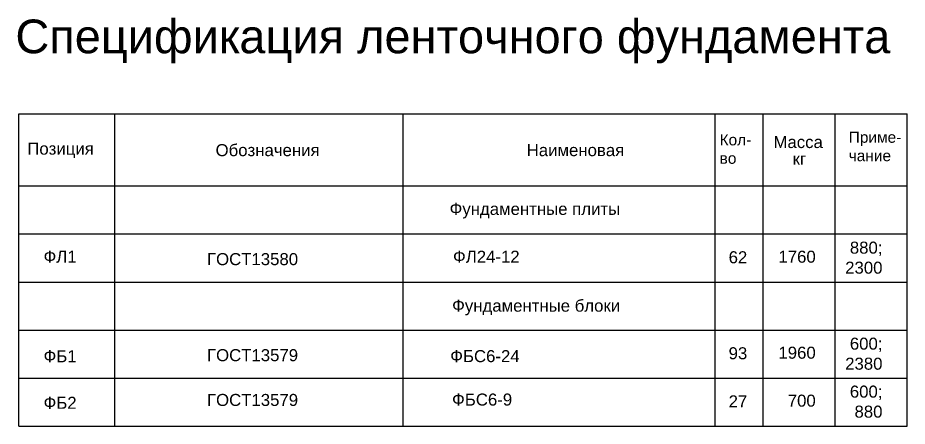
# Model space of a CAD drawing. Header units: millimetres. Extents: x -229914 to 856942, y -268655 to 87212.
# Drawn here: x 336318 to 354841, y -161853 to -153356 of the extents above; entities that cross this region are included whole.
import ezdxf

# ---------------------------------------------------------------- set-up
doc = ezdxf.new("R2010")
doc.units = ezdxf.units.MM
doc.styles.get("Standard").update_dxf_attribs({"font": 'arial.ttf'})

msp = doc.modelspace()

# ---------------------------------------------------------------- linework, layer by layer
for p, q in [((336340.89731, -161852.74574), (336340.89731, -155352.74574)), ((336340.89731, -155352.74574), (354840.89731, -155352.74574)), ((338340.89731, -161852.74574), (338340.89731, -155352.74574)), ((344340.89731, -161852.74574), (344340.89731, -155352.74574)), ((350840.89731, -161852.74574), (350840.89731, -155352.74574)), ((351840.89731, -161852.74574), (351840.89731, -155352.74574)), ((353340.89731, -161852.74574), (353340.89731, -155352.74574)), ((354840.89731, -161852.74574), (354840.89731, -155352.74574)), ((336340.89731, -156852.74574), (354840.89731, -156852.74574)), ((336340.89731, -157852.74574), (354840.89731, -157852.74574)), ((336340.89731, -158852.74574), (354840.89731, -158852.74574)), ((336340.89731, -159852.74574), (354840.89731, -159852.74574)), ((336340.89731, -160852.74574), (354840.89731, -160852.74574)), ((336340.89731, -161852.74574), (354840.89731, -161852.74574))]:
    msp.add_line(p, q)

# ---------------------------------------------------------------- texts
at = {"lineweight": 25}
for s, width, gutter_width, heights, insert, char_height, attachment_point in [('Спецификация ленточного фундамента', 18313.6935492, 12.5, [0], (336268.82411, -153393.14283), 700, 1), ('\\pxql,tD,3;Приме-\\Pчание', 861.4785405, 1250, [0], (354484.35835, -155725.45555), 230, 3), ('\\pxa0.66667,sm1.07917;Позиция', 110.1427955, 1250, [0], (337901.13281, -155952.88972), 250, 3), ('\\pxql,tD,3;Кол-\\Pво', 861.4785405, 1250, [0], (351795.68579, -155779.8794), 230, 3), ('Масса', 110.1427955, 1250, [0], (353084.64555, -155815.598), 250, 3), ('Обозначения', 110.1427955, 1250, [0], (342603.70149, -155984.4584), 250, 3), ('\\pxa0.66667,sm1.07917;Наименовая', 250, 1250, [598.99278], (348948.00059, -155984.4584), 250, 3), ('\\pxa0.66667,sm1.07917;кг', 110.1427955, 1250, [0], (352734.72333, -156163.87686), 250, 3), ('Фундаментные плиты', 3617.2322205, 1250, [0], (348862.54631, -157206.8051), 250, 3), ('880;\\P2300', 110.1427955, 1250, [0], (354325.70728, -158683.17143), 250, 9), ('ФЛ1', 110.1427955, 1250, [0], (337543.79461, -158454.5931), 250, 9), ('ГОСТ13580', 3617.2322205, 1250, [0], (342155.74562, -158251.94216), 250, 3), ('ФЛ24-12', 110.1427955, 1250, [0], (346769.78604, -158454.5931), 250, 9), ('62', 110.1427955, 1250, [0], (351510.22238, -158466.31501), 250, 9), ('1760', 110.1427955, 1250, [0], (352935.56123, -158454.5931), 250, 9), ('Фундаментные блоки', 3654.4887847, 1250, [0], (348862.54631, -159219.93005), 250, 3), ('600;\\P2380', 110.1427955, 1250, [0], (354325.70728, -160680.7753), 250, 9), ('93', 110.1427955, 1250, [0], (351510.22238, -160463.91888), 250, 9), ('1960', 110.1427955, 1250, [0], (352935.56123, -160452.19698), 250, 9), ('ФБ1', 110.1427955, 1250, [0], (337543.79461, -160523.63793), 250, 9), ('ГОСТ13579', 3617.2322205, 1250, [0], (342155.74562, -160250.10708), 250, 3), ('ФБС6-24', 110.1427955, 1250, [0], (346769.78604, -160523.63793), 250, 9), ('600;\\P880', 110.1427955, 1250, [0], (354325.70728, -161678.49866), 250, 9), ('ФБ2', 110.1427955, 1250, [0], (337543.79461, -161492.92037), 250, 9), ('ГОСТ13579', 3617.2322205, 1250, [0], (342155.74562, -161181.58245), 250, 3), ('ФБС6-9', 110.1427955, 1250, [0], (346613.90874, -161427.12224), 250, 9), ('27', 110.1427955, 1250, [0], (351510.22238, -161461.64224), 250, 9), ('700', 110.1427955, 1250, [0], (352935.56123, -161449.92033), 250, 9)]:
    msp.add_mtext_dynamic_manual_height_columns(s, width=width, gutter_width=gutter_width, heights=heights, dxfattribs=dict(at, insert=insert, char_height=char_height, attachment_point=attachment_point))

doc.saveas('drawing.dxf')
